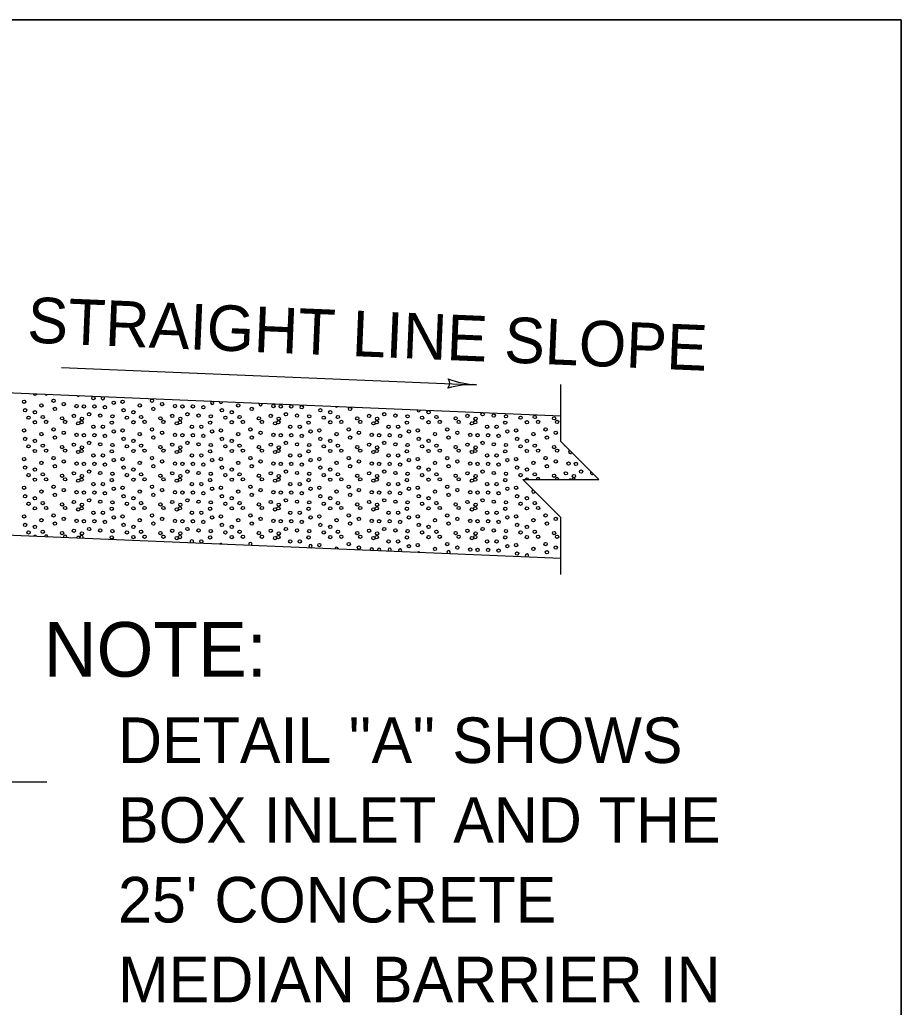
# Model space of a CAD drawing. Extents: x 1007 to 1035.5, y 1000.5 to 1021.5.
# Drawn here: x 1031.63 to 1035.5, y 1017.166 to 1021.5 of the extents above; entities that cross this region are included whole.
import ezdxf

# ---------------------------------------------------------------- set-up
doc = ezdxf.new("R2010")
doc.units = 0
for name, color, linetype in [('1', 7, 'Continuous'), ('10', 7, 'Continuous'), ('11', 7, 'Continuous'), ('15', 7, 'Continuous')]:
    doc.layers.add(name, color=color, linetype=linetype)

msp = doc.modelspace()

# ---------------------------------------------------------------- linework, layer by layer
at = {"layer": '1'}
for p, q in [((1031.8126, 1019.9744), (1033.6353, 1019.8984)), ((1031.4577, 1019.8682), (1034.0056, 1019.7619)), ((1031.4593, 1019.2431), (1034.0056, 1019.1369)), ((1032.0359, 1019.2268), (1032.0365, 1019.2213)), ((1029.9177, 1018.1558), (1031.7496, 1018.1558))]:
    msp.add_line(p, q, dxfattribs=at)
for centre in [(1031.9535, 1019.8397), (1031.6493, 1019.8234), (1031.725, 1019.8071), (1031.7786, 1019.8279), (1031.8231, 1019.813), (1031.8796, 1019.8041), (1031.9119, 1019.8026), (1031.958, 1019.8026), (1032.004, 1019.7996), (1032.0426, 1019.8189), (1032.0813, 1019.8234), (1032.157, 1019.8071), (1032.2106, 1019.8279), (1032.2551, 1019.813), (1032.3116, 1019.8041), (1032.3439, 1019.8026), (1032.39, 1019.8026), (1032.436, 1019.7996), (1032.589, 1019.8071), (1032.7436, 1019.8041), (1032.7759, 1019.8026), (1032.822, 1019.8026), (1032.868, 1019.7996), (1031.6537, 1019.7862), (1031.6686, 1019.7535), (1031.6968, 1019.7773), (1031.731, 1019.7565), (1031.7845, 1019.7922), (1031.8677, 1019.761), (1031.9342, 1019.7684), (1031.9832, 1019.7625), (1032.0367, 1019.7595), (1032.0857, 1019.7862), (1032.1006, 1019.7535), (1032.1288, 1019.7773), (1032.163, 1019.7565), (1032.2165, 1019.7922), (1032.2997, 1019.761), (1032.3662, 1019.7684), (1032.4152, 1019.7625), (1032.4687, 1019.7595), (1032.5177, 1019.7862), (1032.5326, 1019.7535), (1032.5608, 1019.7773), (1032.595, 1019.7565), (1032.6485, 1019.7922), (1032.7317, 1019.761), (1032.7982, 1019.7684), (1032.8472, 1019.7625), (1032.9007, 1019.7595), (1032.9497, 1019.7862), (1032.9646, 1019.7535), (1032.9928, 1019.7773), (1033.027, 1019.7565), (1033.0805, 1019.7922), (1033.1637, 1019.761), (1033.2302, 1019.7684), (1033.2792, 1019.7625), (1033.3327, 1019.7595), (1033.3966, 1019.7535), (1033.4248, 1019.7773), (1033.459, 1019.7565), (1033.5957, 1019.761), (1033.6622, 1019.7684), (1033.7112, 1019.7625), (1033.7647, 1019.7595), (1033.8286, 1019.7535), (1033.891, 1019.7565), (1031.6968, 1019.7332), (1031.7458, 1019.7347), (1031.8157, 1019.7506), (1031.829, 1019.7347), (1031.887, 1019.7287), (1031.9015, 1019.7332), (1031.903, 1019.7491), (1031.9535, 1019.7139), (1031.9951, 1019.7139), (1032.0337, 1019.7317), (1032.1288, 1019.7332), (1032.1778, 1019.7347), (1032.2477, 1019.7506), (1032.261, 1019.7347), (1032.319, 1019.7287), (1032.3335, 1019.7332), (1032.335, 1019.7491), (1032.3855, 1019.7139), (1032.4271, 1019.7139), (1032.4657, 1019.7317), (1032.5608, 1019.7332), (1032.6098, 1019.7347), (1032.6797, 1019.7506), (1032.693, 1019.7347), (1032.751, 1019.7287), (1032.7655, 1019.7332), (1032.767, 1019.7491), (1032.8175, 1019.7139), (1032.8591, 1019.7139), (1032.8977, 1019.7317), (1032.9928, 1019.7332), (1033.0418, 1019.7347), (1033.1117, 1019.7506), (1033.125, 1019.7347), (1033.183, 1019.7287), (1033.1975, 1019.7332), (1033.199, 1019.7491), (1033.2495, 1019.7139), (1033.2911, 1019.7139), (1033.3297, 1019.7317), (1033.4248, 1019.7332), (1033.4738, 1019.7347), (1033.5437, 1019.7506), (1033.557, 1019.7347), (1033.615, 1019.7287), (1033.6295, 1019.7332), (1033.631, 1019.7491), (1033.6815, 1019.7139), (1033.7231, 1019.7139), (1033.7617, 1019.7317), (1033.8568, 1019.7332), (1033.9058, 1019.7347), (1033.9757, 1019.7506), (1033.989, 1019.7347), (1031.6493, 1019.6975), (1031.725, 1019.6812), (1031.7786, 1019.702), (1031.7845, 1019.6663), (1031.8231, 1019.6871), (1031.8796, 1019.6782), (1031.9119, 1019.6767), (1031.958, 1019.6767), (1032.004, 1019.6737), (1032.0426, 1019.6931), (1032.0813, 1019.6975), (1032.157, 1019.6812), (1032.2106, 1019.702), (1032.2165, 1019.6663), (1032.2551, 1019.6871), (1032.3116, 1019.6782), (1032.3439, 1019.6767), (1032.39, 1019.6767), (1032.436, 1019.6737), (1032.4746, 1019.6931), (1032.5133, 1019.6975), (1032.589, 1019.6812), (1032.6426, 1019.702), (1032.6485, 1019.6663), (1032.6871, 1019.6871), (1032.7436, 1019.6782), (1032.7759, 1019.6767), (1032.822, 1019.6767), (1032.868, 1019.6737), (1032.9066, 1019.6931), (1032.9453, 1019.6975), (1033.021, 1019.6812), (1033.0746, 1019.702), (1033.0805, 1019.6663), (1033.1191, 1019.6871), (1033.1756, 1019.6782), (1033.2079, 1019.6767), (1033.254, 1019.6767), (1033.3, 1019.6737), (1033.3386, 1019.6931), (1033.3773, 1019.6975), (1033.453, 1019.6812), (1033.5066, 1019.702), (1033.5125, 1019.6663), (1033.5511, 1019.6871), (1033.6076, 1019.6782), (1033.6399, 1019.6767), (1033.686, 1019.6767), (1033.732, 1019.6737), (1033.7706, 1019.6931), (1033.8093, 1019.6975), (1033.885, 1019.6812), (1033.9386, 1019.702), (1033.9445, 1019.6663), (1033.9831, 1019.6871), (1031.6537, 1019.6603), (1031.6686, 1019.6277), (1031.6968, 1019.6515), (1031.731, 1019.6307), (1031.8157, 1019.6247), (1031.8677, 1019.6351), (1031.903, 1019.6232), (1031.9342, 1019.6425), (1031.9832, 1019.6366), (1032.0367, 1019.6336), (1032.0857, 1019.6603), (1032.1006, 1019.6277), (1032.1288, 1019.6515), (1032.163, 1019.6307), (1032.2477, 1019.6247), (1032.2997, 1019.6351), (1032.335, 1019.6232), (1032.3662, 1019.6425), (1032.4152, 1019.6366), (1032.4687, 1019.6336), (1032.5177, 1019.6603), (1032.5326, 1019.6277), (1032.5608, 1019.6515), (1032.595, 1019.6307), (1032.6797, 1019.6247), (1032.7317, 1019.6351), (1032.767, 1019.6232), (1032.7982, 1019.6425), (1032.8472, 1019.6366), (1032.9007, 1019.6336), (1032.9497, 1019.6603), (1032.9646, 1019.6277), (1032.9928, 1019.6515), (1033.027, 1019.6307), (1033.1117, 1019.6247), (1033.1637, 1019.6351), (1033.199, 1019.6232), (1033.2302, 1019.6425), (1033.2792, 1019.6366), (1033.3327, 1019.6336), (1033.3817, 1019.6603), (1033.3966, 1019.6277), (1033.4248, 1019.6515), (1033.459, 1019.6307), (1033.5437, 1019.6247), (1033.5957, 1019.6351), (1033.631, 1019.6232), (1033.6622, 1019.6425), (1033.7112, 1019.6366), (1033.7647, 1019.6336), (1033.8137, 1019.6603), (1033.8286, 1019.6277), (1033.8568, 1019.6515), (1033.891, 1019.6307), (1033.9757, 1019.6247), (1031.6968, 1019.6073), (1031.7458, 1019.6088), (1031.829, 1019.6088), (1031.887, 1019.6029), (1031.9015, 1019.6073), (1031.9535, 1019.588), (1031.9951, 1019.588), (1032.0337, 1019.6058), (1032.1288, 1019.6073), (1032.1778, 1019.6088), (1032.261, 1019.6088), (1032.319, 1019.6029), (1032.3335, 1019.6073), (1032.3855, 1019.588), (1032.4271, 1019.588), (1032.4657, 1019.6058), (1032.5608, 1019.6073), (1032.6098, 1019.6088), (1032.693, 1019.6088), (1032.751, 1019.6029), (1032.7655, 1019.6073), (1032.8175, 1019.588), (1032.8591, 1019.588), (1032.8977, 1019.6058), (1032.9928, 1019.6073), (1033.0418, 1019.6088), (1033.125, 1019.6088), (1033.183, 1019.6029), (1033.1975, 1019.6073), (1033.2495, 1019.588), (1033.2911, 1019.588), (1033.3297, 1019.6058), (1033.4248, 1019.6073), (1033.4738, 1019.6088), (1033.557, 1019.6088), (1033.615, 1019.6029), (1033.6295, 1019.6073), (1033.6815, 1019.588), (1033.7231, 1019.588), (1033.7617, 1019.6058), (1033.8568, 1019.6073), (1033.9058, 1019.6088), (1033.989, 1019.6088), (1031.6493, 1019.5717), (1031.725, 1019.5553), (1031.7786, 1019.5761), (1031.7845, 1019.5405), (1031.8231, 1019.5613), (1031.8796, 1019.5523), (1031.9119, 1019.5509), (1031.958, 1019.5509), (1032.004, 1019.5479), (1032.0426, 1019.5672), (1032.0813, 1019.5717), (1032.157, 1019.5553), (1032.2106, 1019.5761), (1032.2165, 1019.5405), (1032.2551, 1019.5613), (1032.3116, 1019.5523), (1032.3439, 1019.5509), (1032.39, 1019.5509), (1032.436, 1019.5479), (1032.4746, 1019.5672), (1032.5133, 1019.5717), (1032.589, 1019.5553), (1032.6426, 1019.5761), (1032.6485, 1019.5405), (1032.6871, 1019.5613), (1032.7436, 1019.5523), (1032.7759, 1019.5509), (1032.822, 1019.5509), (1032.868, 1019.5479), (1032.9066, 1019.5672), (1032.9453, 1019.5717), (1033.021, 1019.5553), (1033.0746, 1019.5761), (1033.0805, 1019.5405), (1033.1191, 1019.5613), (1033.1756, 1019.5523), (1033.2079, 1019.5509), (1033.254, 1019.5509), (1033.3, 1019.5479), (1033.3386, 1019.5672), (1033.3773, 1019.5717), (1033.453, 1019.5553), (1033.5066, 1019.5761), (1033.5125, 1019.5405), (1033.5511, 1019.5613), (1033.6076, 1019.5523), (1033.6399, 1019.5509), (1033.686, 1019.5509), (1033.732, 1019.5479), (1033.7706, 1019.5672), (1033.8093, 1019.5717), (1033.885, 1019.5553), (1033.9386, 1019.5761), (1033.9445, 1019.5405), (1033.9831, 1019.5613), (1034.0396, 1019.5523), (1034.0719, 1019.5509), (1031.6537, 1019.5345), (1031.6686, 1019.5018), (1031.6968, 1019.5256), (1031.731, 1019.5048), (1031.8157, 1019.4989), (1031.8677, 1019.5093), (1031.903, 1019.4973), (1031.9342, 1019.5167), (1031.9832, 1019.5107), (1032.0367, 1019.5077), (1032.0857, 1019.5345), (1032.1006, 1019.5018), (1032.1288, 1019.5256), (1032.163, 1019.5048), (1032.2477, 1019.4989), (1032.2997, 1019.5093), (1032.335, 1019.4973), (1032.3662, 1019.5167), (1032.4152, 1019.5107), (1032.4687, 1019.5077), (1032.5177, 1019.5345), (1032.5326, 1019.5018), (1032.5608, 1019.5256), (1032.595, 1019.5048), (1032.6797, 1019.4989), (1032.7317, 1019.5093), (1032.767, 1019.4973), (1032.7982, 1019.5167), (1032.8472, 1019.5107), (1032.9007, 1019.5077), (1032.9497, 1019.5345), (1032.9646, 1019.5018), (1032.9928, 1019.5256), (1033.027, 1019.5048), (1033.1117, 1019.4989), (1033.1637, 1019.5093), (1033.199, 1019.4973), (1033.2302, 1019.5167), (1033.2792, 1019.5107), (1033.3327, 1019.5077), (1033.3817, 1019.5345), (1033.3966, 1019.5018), (1033.4248, 1019.5256), (1033.459, 1019.5048), (1033.5437, 1019.4989), (1033.5957, 1019.5093), (1033.631, 1019.4973), (1033.6622, 1019.5167), (1033.7112, 1019.5107), (1033.7647, 1019.5077), (1033.8137, 1019.5345), (1033.8286, 1019.5018), (1033.8568, 1019.5256), (1033.891, 1019.5048), (1033.9757, 1019.4989), (1034.0277, 1019.5093), (1034.063, 1019.4973), (1034.0942, 1019.5167), (1031.6968, 1019.4815), (1031.7458, 1019.4829), (1031.7786, 1019.4503), (1031.829, 1019.4829), (1031.887, 1019.477), (1031.9015, 1019.4815), (1031.9535, 1019.4621), (1031.9951, 1019.4621), (1032.0337, 1019.4799), (1032.1288, 1019.4815), (1032.1778, 1019.4829), (1032.2106, 1019.4503), (1032.261, 1019.4829), (1032.319, 1019.477), (1032.3335, 1019.4815), (1032.3855, 1019.4621), (1032.4271, 1019.4621), (1032.4657, 1019.4799), (1032.5608, 1019.4815), (1032.6098, 1019.4829), (1032.6426, 1019.4503), (1032.693, 1019.4829), (1032.751, 1019.477), (1032.7655, 1019.4815), (1032.8175, 1019.4621), (1032.8591, 1019.4621), (1032.8977, 1019.4799), (1032.9928, 1019.4815), (1033.0418, 1019.4829), (1033.0746, 1019.4503), (1033.125, 1019.4829), (1033.183, 1019.477), (1033.1975, 1019.4815), (1033.2495, 1019.4621), (1033.2911, 1019.4621), (1033.3297, 1019.4799), (1033.4248, 1019.4815), (1033.4738, 1019.4829), (1033.5066, 1019.4503), (1033.557, 1019.4829), (1033.615, 1019.477), (1033.6295, 1019.4815), (1033.6815, 1019.4621), (1033.7231, 1019.4621), (1033.7617, 1019.4799), (1031.6493, 1019.4458), (1031.6537, 1019.4086), (1031.725, 1019.4295), (1031.7845, 1019.4146), (1031.8231, 1019.4354), (1031.8796, 1019.4265), (1031.9119, 1019.425), (1031.958, 1019.425), (1032.004, 1019.422), (1032.0426, 1019.4413), (1032.0813, 1019.4458), (1032.0857, 1019.4086), (1032.157, 1019.4295), (1032.2165, 1019.4146), (1032.2551, 1019.4354), (1032.3116, 1019.4265), (1032.3439, 1019.425), (1032.39, 1019.425), (1032.436, 1019.422), (1032.4746, 1019.4413), (1032.5133, 1019.4458), (1032.5177, 1019.4086), (1032.589, 1019.4295), (1032.6485, 1019.4146), (1032.6871, 1019.4354), (1032.7436, 1019.4265), (1032.7759, 1019.425), (1032.822, 1019.425), (1032.868, 1019.422), (1032.9066, 1019.4413), (1032.9453, 1019.4458), (1032.9497, 1019.4086), (1033.021, 1019.4295), (1033.0805, 1019.4146), (1033.1191, 1019.4354), (1033.1756, 1019.4265), (1033.2079, 1019.425), (1033.254, 1019.425), (1033.3, 1019.422), (1033.3386, 1019.4413), (1033.3773, 1019.4458), (1033.3817, 1019.4086), (1033.453, 1019.4295), (1033.5125, 1019.4146), (1033.5511, 1019.4354), (1033.6076, 1019.4265), (1033.6399, 1019.425), (1033.686, 1019.425), (1033.732, 1019.422), (1033.7706, 1019.4413), (1033.8093, 1019.4458), (1033.8137, 1019.4086), (1031.6686, 1019.3759), (1031.6968, 1019.3997), (1031.731, 1019.3789), (1031.8157, 1019.373), (1031.8677, 1019.3834), (1031.903, 1019.3715), (1031.9342, 1019.3908), (1031.9832, 1019.3849), (1032.0367, 1019.3819), (1032.1006, 1019.3759), (1032.1288, 1019.3997), (1032.163, 1019.3789), (1032.2477, 1019.373), (1032.2997, 1019.3834), (1032.335, 1019.3715), (1032.3662, 1019.3908), (1032.4152, 1019.3849), (1032.4687, 1019.3819), (1032.5326, 1019.3759), (1032.5608, 1019.3997), (1032.595, 1019.3789), (1032.6797, 1019.373), (1032.7317, 1019.3834), (1032.767, 1019.3715), (1032.7982, 1019.3908), (1032.8472, 1019.3849), (1032.9007, 1019.3819), (1032.9646, 1019.3759), (1032.9928, 1019.3997), (1033.027, 1019.3789), (1033.1117, 1019.373), (1033.1637, 1019.3834), (1033.199, 1019.3715), (1033.2302, 1019.3908), (1033.2792, 1019.3849), (1033.3327, 1019.3819), (1033.3966, 1019.3759), (1033.4248, 1019.3997), (1033.459, 1019.3789), (1033.5437, 1019.373), (1033.5957, 1019.3834), (1033.631, 1019.3715), (1033.6622, 1019.3908), (1033.7112, 1019.3849), (1033.7647, 1019.3819), (1033.8286, 1019.3759), (1033.8568, 1019.3997), (1033.891, 1019.3789), (1031.6493, 1019.3199), (1031.6968, 1019.3556), (1031.7458, 1019.3571), (1031.7786, 1019.3244), (1031.829, 1019.3571), (1031.887, 1019.3511), (1031.9015, 1019.3556), (1031.9535, 1019.3363), (1031.9951, 1019.3363), (1032.0337, 1019.3541), (1032.0813, 1019.3199), (1032.1288, 1019.3556), (1032.1778, 1019.3571), (1032.2106, 1019.3244), (1032.261, 1019.3571), (1032.319, 1019.3511), (1032.3335, 1019.3556), (1032.3855, 1019.3363), (1032.4271, 1019.3363), (1032.4657, 1019.3541), (1032.5133, 1019.3199), (1032.5608, 1019.3556), (1032.6098, 1019.3571), (1032.6426, 1019.3244), (1032.693, 1019.3571), (1032.751, 1019.3511), (1032.7655, 1019.3556), (1032.8175, 1019.3363), (1032.8591, 1019.3363), (1032.8977, 1019.3541), (1032.9453, 1019.3199), (1032.9928, 1019.3556), (1033.0418, 1019.3571), (1033.0746, 1019.3244), (1033.125, 1019.3571), (1033.183, 1019.3511), (1033.1975, 1019.3556), (1033.2495, 1019.3363), (1033.2911, 1019.3363), (1033.3297, 1019.3541), (1033.3773, 1019.3199), (1033.4248, 1019.3556), (1033.4738, 1019.3571), (1033.5066, 1019.3244), (1033.557, 1019.3571), (1033.615, 1019.3511), (1033.6295, 1019.3556), (1033.6815, 1019.3363), (1033.7231, 1019.3363), (1033.7617, 1019.3541), (1033.8093, 1019.3199), (1033.8568, 1019.3556), (1033.9058, 1019.3571), (1033.9386, 1019.3244), (1031.6537, 1019.2827), (1031.725, 1019.3036), (1031.7845, 1019.2887), (1031.8231, 1019.3095), (1031.8796, 1019.3006), (1031.9119, 1019.2991), (1031.958, 1019.2991), (1032.004, 1019.2961), (1032.0426, 1019.3155), (1032.0857, 1019.2827), (1032.157, 1019.3036), (1032.2165, 1019.2887), (1032.2551, 1019.3095), (1032.3116, 1019.3006), (1032.3439, 1019.2991), (1032.39, 1019.2991), (1032.436, 1019.2961), (1032.4746, 1019.3155), (1032.5177, 1019.2827), (1032.589, 1019.3036), (1032.6485, 1019.2887), (1032.6871, 1019.3095), (1032.7436, 1019.3006), (1032.7759, 1019.2991), (1032.822, 1019.2991), (1032.868, 1019.2961), (1032.9066, 1019.3155), (1032.9497, 1019.2827), (1033.021, 1019.3036), (1033.0805, 1019.2887), (1033.1191, 1019.3095), (1033.1756, 1019.3006), (1033.2079, 1019.2991), (1033.254, 1019.2991), (1033.3, 1019.2961), (1033.3386, 1019.3155), (1033.3817, 1019.2827), (1033.453, 1019.3036), (1033.5125, 1019.2887), (1033.5511, 1019.3095), (1033.6076, 1019.3006), (1033.6399, 1019.2991), (1033.686, 1019.2991), (1033.732, 1019.2961), (1033.7706, 1019.3155), (1033.8137, 1019.2827), (1033.885, 1019.3036), (1033.9445, 1019.2887), (1033.9831, 1019.3095), (1031.6686, 1019.2501), (1031.6968, 1019.2739), (1031.731, 1019.2531), (1031.8157, 1019.2471), (1031.8677, 1019.2575), (1031.903, 1019.2456), (1031.9342, 1019.2649), (1031.9832, 1019.259), (1032.0367, 1019.256), (1032.1006, 1019.2501), (1032.1288, 1019.2739), (1032.163, 1019.2531), (1032.2477, 1019.2471), (1032.2997, 1019.2575), (1032.335, 1019.2456), (1032.3662, 1019.2649), (1032.4152, 1019.259), (1032.4687, 1019.256), (1032.5326, 1019.2501), (1032.5608, 1019.2739), (1032.595, 1019.2531), (1032.6797, 1019.2471), (1032.7317, 1019.2575), (1032.767, 1019.2456), (1032.7982, 1019.2649), (1032.8472, 1019.259), (1032.9007, 1019.256), (1032.9646, 1019.2501), (1032.9928, 1019.2739), (1033.027, 1019.2531), (1033.1117, 1019.2471), (1033.1637, 1019.2575), (1033.199, 1019.2456), (1033.2302, 1019.2649), (1033.2792, 1019.259), (1033.3327, 1019.256), (1033.3966, 1019.2501), (1033.4248, 1019.2739), (1033.459, 1019.2531), (1033.5437, 1019.2471), (1033.5957, 1019.2575), (1033.631, 1019.2456), (1033.6622, 1019.2649), (1033.7112, 1019.259), (1033.7647, 1019.256), (1033.8286, 1019.2501), (1033.8568, 1019.2739), (1033.891, 1019.2531), (1033.9757, 1019.2471), (1032.0337, 1019.2282), (1032.1288, 1019.2297), (1032.1778, 1019.2312), (1032.261, 1019.2312), (1032.319, 1019.2253), (1032.3335, 1019.2297), (1032.4271, 1019.2104), (1032.4657, 1019.2282), (1032.5608, 1019.2297), (1032.6098, 1019.2312), (1032.693, 1019.2312), (1032.751, 1019.2253), (1032.7655, 1019.2297), (1032.8175, 1019.2104), (1032.8591, 1019.2104), (1032.8977, 1019.2282), (1032.9453, 1019.1941), (1032.9928, 1019.2297), (1033.0418, 1019.2312), (1033.0746, 1019.1985), (1033.125, 1019.2312), (1033.183, 1019.2253), (1033.1975, 1019.2297), (1033.2495, 1019.2104), (1033.2911, 1019.2104), (1033.3297, 1019.2282), (1033.3386, 1019.1896), (1033.3773, 1019.1941), (1033.4248, 1019.2297), (1033.4738, 1019.2312), (1033.5066, 1019.1985), (1033.557, 1019.2312), (1033.615, 1019.2253), (1033.6295, 1019.2297), (1033.6815, 1019.2104), (1033.7231, 1019.2104), (1033.7617, 1019.2282), (1033.7706, 1019.1896), (1033.8093, 1019.1941), (1033.8568, 1019.2297), (1033.9058, 1019.2312), (1033.9386, 1019.1985), (1033.989, 1019.2312), (1033.1191, 1019.1837), (1033.453, 1019.1777), (1033.5511, 1019.1837), (1033.6076, 1019.1747), (1033.6399, 1019.1733), (1033.686, 1019.1733), (1033.732, 1019.1703), (1033.8137, 1019.1569), (1033.885, 1019.1777), (1033.9445, 1019.1629), (1033.9831, 1019.1837)]:
    msp.add_circle(centre, 0.00723, dxfattribs=at)
for centre, start, end in [((1031.6968, 1019.8591), 184.443, 350.7812), ((1031.7458, 1019.8605), 214.7863, 320.4379), ((1031.887, 1019.8546), 214.3383, 320.8859), ((1031.9951, 1019.8397), 121.0554, 54.1688), ((1032.4746, 1019.8189), 106.6205, 68.6038), ((1032.5133, 1019.8234), 171.5871, 3.6371), ((1032.6871, 1019.813), 144.8725, 30.3517), ((1033.021, 1019.8071), 211.956, 323.2682), ((1033.3817, 1019.7862), 163.6406, 11.5836), ((1034.0277, 1019.6351), 193.738, 256.262), ((1034.047, 1019.6029), 110.7489, 339.2511), ((1034.1432, 1019.5107), 134.2661, 315.7339), ((1033.8568, 1019.4815), 3.0127, 176.9873), ((1033.9058, 1019.4829), 351.3497, 188.6503), ((1033.989, 1019.4829), 351.3497, 188.6503), ((1034.047, 1019.477), 42.1184, 137.8816), ((1034.0615, 1019.4815), 3.0127, 176.9873), ((1033.885, 1019.4295), 97.196, 352.804), ((1031.6968, 1019.2297), 26.1974, 149.0274), ((1031.7458, 1019.2312), 357.2227, 178.0021), ((1031.829, 1019.2312), 328.5056, 206.7192), ((1031.887, 1019.2253), 357.5868, 177.6381), ((1031.9015, 1019.2297), 313.0716, 222.1532), ((1032.3855, 1019.2104), 302.6724, 232.5525), ((1032.5133, 1019.1941), 42.2788, 132.946), ((1032.6426, 1019.1985), 316.3278, 218.897), ((1032.9066, 1019.1896), 286.3551, 248.8697), ((1033.021, 1019.1777), 359.5744, 175.6504), ((1033.1756, 1019.1747), 331.3909, 203.8339), ((1033.2079, 1019.1733), 332.4329, 202.792), ((1033.254, 1019.1733), 313.9011, 221.3237), ((1033.3, 1019.1703), 324.8056, 210.4192), ((1033.3817, 1019.1569), 54.7637, 120.4611), ((1033.5125, 1019.1629), 309.5809, 225.644), ((1033.8568, 1019.148), 315.309, 219.9159)]:
    msp.add_arc(centre, 0.00723, start, end, dxfattribs=at)
at = {"layer": '10'}
for p, q in [((1007, 1021.5), (1035.5, 1021.5)), ((1035.5, 1021.5), (1035.5, 1000.5))]:
    msp.add_line(p, q, dxfattribs=at)
at = {"layer": '11'}
msp.add_lwpolyline([(1007, 1000.5), (1035.5, 1000.5), (1035.5, 1021.5), (1007, 1021.5)], close=True, dxfattribs=at)
for centre, radius, start, end in [((1033.4868, 1019.9047), 0.0313, 316.3873, 38.504), ((1033.619, 1019.5078), 0.3909, 87.6127, 106.2815), ((1033.6516, 1020.289), 0.3909, 248.9599, 267.6066), ((1033.619, 1019.5078), 0.3909, 87.6005, 87.6127)]:
    msp.add_arc(centre, radius, start, end, dxfattribs=at)
at = {"layer": '15'}
msp.add_lwpolyline([(1034.0056, 1019.0651), (1034.0056, 1019.3151), (1033.8389, 1019.4818), (1034.1723, 1019.4818), (1034.0056, 1019.6485), (1034.0056, 1019.8985)], dxfattribs=at)

# ---------------------------------------------------------------- texts
at = {"layer": '1'}
msp.add_text('STRAIGHT LINE SLOPE', height=0.2, rotation=357.6122, dxfattribs=at).set_placement((1031.6605, 1020.0836))
for s, height, p in [('NOTE:', 0.24, (1031.7353, 1018.6168)), ("DETAIL ''A'' SHOWS", 0.2, (1032.0616, 1018.2379)), ('BOX INLET AND THE', 0.2, (1032.0616, 1017.8879)), ("25' CONCRETE", 0.2, (1032.0616, 1017.5379)), ('MEDIAN BARRIER IN', 0.2, (1032.0616, 1017.1879))]:
    msp.add_text(s, height=height, dxfattribs=at).set_placement(p)

doc.saveas('drawing.dxf')
